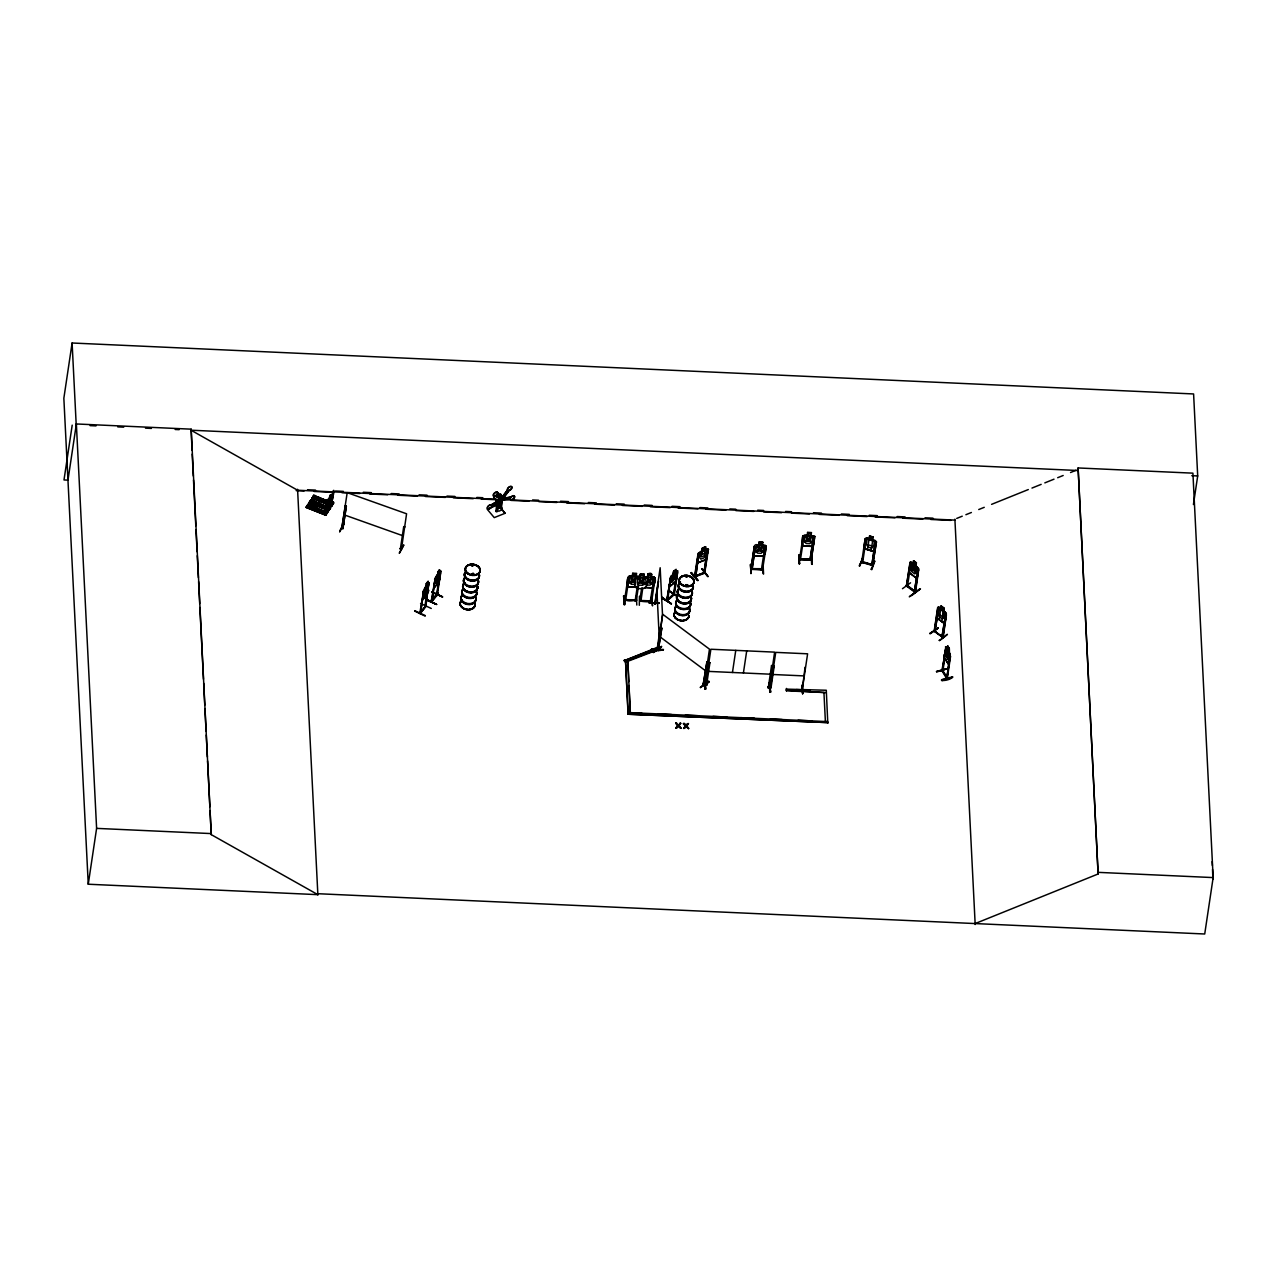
<?xml version="1.0" encoding="UTF-8"?>
<svg xmlns="http://www.w3.org/2000/svg" width="1277" height="1277" viewBox="0 0 1277 1277"><rect width="100%" height="100%" fill="white"/><g stroke="black" fill="none" stroke-linecap="round" stroke-linejoin="round"><path stroke-width="1.5" d="M663.417 649.578C640.463 647.152 655.644 652.978 663.417 649.53M326.465 513.689L327.375 511.375C325.252 511.901 327.806 512.013 327.151 511.965M329.099 509.922L330.2 507.56M333.377 494.422L331.733 502.883L332.85 503.33M314.621 508.198L315.403 509.3M316.185 508.645L315.196 508.15M317.334 503.968L318.739 504.686M318.931 503.808L318.883 504.734M941.835 670.712L942.857 671.383L944.693 658.437M947.247 678.614L941.995 669.802L942.522 670.936M942.793 671.303L942.059 669.882M327.838 502.308L326.242 511.949M326.289 511.822L327.167 511.822M330.057 507.512L328.955 507.049L330.472 498.94M330.041 508.469L330.28 506.857L329.881 507.783L328.987 506.873M331.493 497.344L330.935 504.271L332.579 502.691M332.004 505.405L333.185 502.34M424.858 607.054L426.007 605.665L425.305 606.399M439.671 573.309L440.549 572.83L436.67 595.673L437.468 594.14L431.147 601.834L435.074 579.04L432.121 601.419L432.312 600.445M510.066 498.732L501.749 499.85L510.225 499.179A2.666 1.453 -40.1 0 0 513.051 499.307A2.666 1.453 -40.1 0 0 514.503 496.194A2.666 1.453 -40.1 0 0 511.183 497.152L501.302 498.301L507.56 490.081M657.495 649.961L658.23 650.44L661.821 628.14L661.023 627.55L658.054 650.44L662.476 614.093L660.161 567.738L654.814 604.101L655.324 603.398M657.495 649.115C660.704 650.695 655.548 647.694 657.783 648.157M657.447 649.993L662.747 614.317L709.469 649.147L704.25 684.759L703.292 684.153L706.947 661.789L707.745 662.38L704.521 684.552L703.244 684.089L703.835 683.035L704.281 683.881M934.205 631.205L942.873 637.542L946.401 613.79M935.227 631.492L934.732 630.104L934.604 630.918M942.761 637.542L941.915 636.936L945.571 614.572L946.369 615.163L943.144 637.335L934.429 630.902L937.877 607.485L938.866 607.198C940.734 606.479 948.651 616.344 945.395 612.194M942.027 636.984C945.14 635.467 938.372 636.281 935.115 631.189M906.526 585.121L907.388 586.654L906.878 584.898M915.481 591.379L914.412 591.123M876.437 541.975L872.829 539.772L874.394 541.384L873.628 546.46L871.441 548.072L867.945 547.019L866.397 544.273L867.163 539.197L869.158 538.862M325.683 505.676L325.954 506.554M325.874 511.917L324.965 513.242M328.029 501.957L327.439 499.483M327.886 501.893L327.487 504.176M328.556 501.574L329.658 496.737L328.748 501.909M331.605 497.12L332.706 491.645M331.701 502.883L333.664 493.273M333.824 490.384L333.808 492.635M328.716 501.973L327.87 508.725L329.115 507.033L328.029 508.789L328.588 501.861M332.419 494.263L330.775 504.207L331.828 502.515M654.893 604.069L654.893 602.409L655.324 603.239M657.751 648.764L657.655 647.982M472.825 565.583L471.804 565.567L473.033 565.855M472.666 574.826L472.554 573.437L473.575 574.075M473.113 573.341L473.272 574.65M474.022 574.442L473.304 573.405L473.512 574.474M686.818 577.044L685.829 576.358L686.978 576.837M686.036 576.294L686.531 577.012M686.084 585.377L687.361 585.872M686.02 584.802L686.834 585.584M1193.42 504.543L1197.698 475.954L1193.596 393.954L72.103 343.002L63.85 398.264L88.257 884.227L318.021 894.666L317.973 893.708M72.198 425.145L63.994 479.96L68.032 480.136M67.952 480.264L76.365 423.964L191.167 429.168L211.248 834.631L317.861 894.65L317.813 893.708L1204.722 933.998L1213.15 877.586L1192.91 473.16L1078.107 467.957L1098.108 873.979L975.133 923.574M88.257 884.227L96.605 828.374L76.365 423.964M191.167 429.168L192.013 450.127M306.209 507.416L325.922 515.238L306.161 507.464L307.98 504.335C313.041 504.255 305.203 511.039 309.976 505.117M307.98 504.335L307.454 505.421L327.199 513.21L327.806 511.343L325.811 510.561L324.039 514.04L324.31 512.875L326.641 513.753L327.199 511.311L326.96 512.923M309.257 502.34L329.147 510.225L309.226 502.611L310.886 499.818C315.946 499.738 308.124 506.506 312.881 500.6M309.688 508.166L311.317 505.644L313.296 506.634M330.472 507.783L328.588 506.235L330.711 506.825L330.408 508.198L310.886 499.818M312.242 498.03L313.791 495.3C318.851 495.221 311.029 501.989 315.786 496.083M311.7 508.964L313.312 506.442M313.312 496.338L313.791 495.3M312.594 503.649L314.222 501.127L316.201 502.116M313.472 509.667L315.1 507.145L317.063 508.134M314.605 504.447L316.233 501.925M315.483 499.323L317.127 496.609L319.106 497.599M315.483 510.465L317.095 507.927M316.377 505.149L318.005 502.627L319.984 503.601M317.51 499.93L319.138 497.407M318.388 505.931L320 503.409M319.282 500.632L320.878 498.301M321.293 501.414L322.889 499.084M325.667 511.518L325.811 510.561M329.211 507.368L330.105 506.793L329.546 509.236L327.215 508.358L326.944 509.523L328.572 507.001M328.476 507.001L328.716 506.043M330.791 498.397L330.2 495.221M330.456 497.04L330.344 494.965M329.227 509.156L328.812 510.736L309.066 502.946L309.513 502.164M332.659 502.867L332.451 504.718L330.12 503.84L329.849 505.006L331.621 501.51L333.616 502.308L333.01 504.176L315.068 497.088M331.717 506.219L332.77 503.888M332.946 503.952L333.01 502.276L332.259 502.851M343.433 523.873L339.746 531.44M346.354 506.171L342.906 528.614L346.354 506.171L345.349 505.804L341.789 528.199L347.2 492.651L406.581 513.785L401.393 549.365C399.621 547.083 402.846 549.078 400.355 549.062L403.724 526.603L404.729 526.954L403.724 526.603M399.318 553.133L403.755 544.944M400.148 548.934L401.537 548.248L400.228 548.36M414.674 611.092L425.113 616.073M420.548 603.462L431.275 608.459M420.851 612.274L419.846 612.625L420.708 612.928L423.645 590.644L419.766 613.487L426.055 605.745M420.356 613.551L423.836 589.735L425.864 586.462L424.762 594.667L427.795 589.128M425.975 586.51L426.215 583.733L428.114 581.37L424.89 607.102M428.625 585.089L428.769 584.259L425.433 607.15M431.897 592.32L442.688 596.854L432.185 591.889M431.993 591.842L442.465 597.093M435.249 578.13L431.546 602.042L437.277 594.986M439.208 577.523L436.175 583.078L436.303 576.996L439.527 569.765L436.782 595.593M439.049 572.655L439.527 569.765L437.628 572.128M500.313 499.658L501.606 498.094L500.313 499.658L495.763 495.556L493.545 496.625L496.705 501.063L503.537 498.349M496.194 496.146L496.498 494.183M496.705 501.063L493.545 496.625M500.345 495.221L501.047 498.365L500.345 495.221L498.126 496.115L499.115 497.296L496.945 511.662L495.795 511.407L497.519 499.961M498.126 496.115L498.828 499.259M496.945 511.662L498.381 502.132M498.716 493.289L499.419 496.434L498.429 495.253M501.398 507.272L502.084 499.546L501.222 507.065A2.666 1.453 -40.1 0 1 501.398 509.603A2.666 1.453 -40.1 0 1 497.982 510.96A2.666 1.453 -40.1 0 1 498.988 507.943L500.408 500.217L501.43 500.089M499.163 508.166L500.408 500.217M501.111 500.807L501.254 499.882M505.117 513.274L498.078 504.782L487.191 509.236L494.247 517.616L505.117 513.274L498.062 504.894M624.182 595.864C624.038 616.807 626.289 594.523 623.575 595.944L624.756 604.213M627.917 578.066L629.018 578.417L627.917 578.066L624.501 600.477C626.209 601.69 626.512 598.338 624.613 599.36M624.852 599.28C627.933 603.111 638.803 598.322 636.441 600.653M625.586 600.605L628.986 578.114M634.877 584.403L631.221 584.259L629.577 582.009L630.343 576.933L632.434 576.103L632.833 573.293M643.656 577.124L645.476 578.114L644.725 583.19L642.427 585.281L638.771 585.121L637.143 582.855L637.893 577.779L640 576.965L635.818 577.651C633.184 587.053 634.43 589.878 644.741 588.218L646.481 585.584L647.455 577.715L651.11 577.874L650.36 582.95L646.705 582.791M634.861 585.042L635.962 577.156L632.307 577.012L631.54 582.089L635.196 582.232M637.925 577.236L636.09 576.246L636.648 573.357L632.722 573.197L632.323 575.911M624.214 660.688L658.102 647.072L659.235 649.275L625.459 662.204L624.214 660.688L656.218 648.445M624.325 659.986L625.554 661.502L628.061 714.226L827.895 722.606L628.061 714.226M638.516 585.92L636.217 601.036L635.132 600.908L635.467 599.759M635.132 600.908L637.431 585.872M636.329 596.04L636.808 605.043M639.889 576.965L640.288 574.139L644.215 574.411L640.288 574.139M640 577.06L640.4 574.331M628.156 713.54L625.554 661.502L627.885 661.614L628.747 681.663M639.458 596.231L639.314 605.298M641.692 587.995L639.665 601.18L650.344 600.749M643.656 577.22L644.055 574.411M644.199 574.315L643.8 577.14L647.583 578.273L646.274 577.236L635.818 577.651M642.778 588.043L640.91 601.307M644.965 587.564L652.339 587.947C653.904 585.217 657.352 579.215 653.92 576.885C648.716 578.385 654.654 571.154 647.87 573.9L647.471 576.725L643.416 577.523M627.981 712.534L827.719 721.617L825.389 721.505L823.936 692.533M651.653 574.155L651.254 576.965L653.074 577.954L652.324 583.03L650.025 585.121L646.37 584.978M659.108 603.367L649.067 602.952L659.108 602.904M653.696 579.215L654.782 579.566L653.696 579.215L650.28 601.627L650.504 600.445L651.589 601.371M651.35 597.173L652.515 605.905L652.004 597.205M655.165 577.906L651.605 601.675M654.893 604.165L658.565 581.195M655.468 603.255L655.309 604.181L658.278 583.126M661.534 646.785L652.962 652.228L661.598 646.338L658.932 648.652M662.125 597.301L661.63 598.099M657.112 648.86L657.08 649.674L660.417 626.752M658.054 650.44L658.341 649.706M658.23 650.44L661.821 628.14M673.266 594.539L666.578 600.685L673.873 593.677M666.77 599.807L667.743 600.27L670.633 577.938L666.626 600.493M677.273 570.691L670.569 577.028L666.961 600.908L670.744 577.06M677.289 596.551L669.595 591.028L677.704 596.199M673.25 574.075L673.554 571.282L676.108 569.303L675.916 577.14L672.101 582.248L671.207 581.099L673.665 571.346M676.555 572.942L677.56 572.591L673.586 595.258L675.182 582.152M673.586 594.747L674.128 593.613L673.761 595.258M677.879 570.867L674.336 594.635M691.368 572.798C711.129 596.247 677.129 557.746 697.88 580.205M698.008 559.661L695.726 576.629L698.838 554.138L697.928 554.489L694.512 576.629L704.617 572.719L707.809 550.642L703.771 573.453L704.728 571.904M705.175 549.764L705.638 546.827L705.112 549.669L706.708 550.036L705.942 555.112L703.962 557.921L700.85 559.103L699.509 557.57L702.414 548.136L705.638 546.827L702.318 548.088L701.967 550.898L698.439 553.053L694.8 576.933L694.864 576.103M705.303 549.621L707.458 548.807L698.503 553.149L697.338 560.348L698.056 562.774L705.862 559.789L708.416 549.238L704.696 573.15L694.991 576.869M695.358 576.198L695.981 575.672M678.247 726.326L680.833 728.289L678.31 725.879L675.852 728.066L677.752 725.847L675.756 723.005L678.247 725.384M675.852 728.066L677.816 725.384L675.756 723.005M676.714 723.053L675.693 723.468M676.762 728.098L678.31 725.879M680.833 728.289L678.741 725.863L680.673 723.229L678.31 724.921M679.763 723.197L680.673 723.229M706.069 556.533L703.962 573.373M704.569 571.936L703.835 572.607M683.45 723.82L684.472 723.405L686.068 725.272L683.45 723.82L685.51 726.198L683.61 728.417L686.068 726.23L688.59 728.64L685.988 726.693M683.61 728.417L685.573 725.751L683.514 723.357M684.52 728.449L686.068 726.23M708.001 576.278L702.031 568.696M688.59 728.64L686.499 726.214L688.431 723.58L686.068 725.272M686.004 725.735L687.505 723.548M686.499 726.214L688.431 723.58M700.434 687.537C711.864 676.794 712.247 682.365 700.434 687.106M703.26 684.041L706.947 661.789M771.531 665.525L772.633 665.876L771.531 665.525L768.259 688.016L769.424 688.032L774.628 652.132L710.874 649.243L705.463 685.079L705.798 683.897L706.788 685.126L705.447 684.775M705.048 689.229L704.601 680.497L705.702 688.83M706.612 684.791L709.948 662.715L708.863 662.667L709.948 662.715M708.496 681.295L708.927 682.11M732.455 672.484L735.76 650.376M750.477 564.705L750.972 573.517L750.605 564.37M754.18 546.923L750.892 569.414L752.089 569.382L755.282 547.274L754.18 546.923L755.282 547.274M755.266 546.971L752.089 569.079M758.698 544.976L759.097 542.15L762.912 542.246L762.369 545.135L764.189 546.141L763.423 551.217L761.14 553.292L757.484 553.133L755.84 550.866L756.607 545.79L758.698 544.976L758.985 542.055L762.912 542.342M743.406 672.979L746.71 650.871M750.892 568.52C752.281 569.159 766.184 567.882 761.395 569.813L764.811 547.402L765.897 547.753L764.811 547.402M762.672 565.328L763.071 573.612M766.28 546.189L762.481 569.941L750.892 569.334L754.515 545.582L755.904 544.656L765.051 545.167L766.28 546.189L765.194 553.5L763.438 556.149L754.228 555.718L753.43 552.957M769.552 686.882L768.227 686.818L768.371 687.984M769.313 683.035L770.366 692.214L769.839 683.466M774.261 665.812L771.005 687.888M769.361 683.434L770.669 691.942M813.401 537.729L809.985 560.14L813.401 537.729L814.471 537.777L811.246 560.252L799.482 559.741L803.105 535.909L807.287 535.207M803.233 535.941C800.775 536.803 803.552 550.914 802.148 543.188M799.562 563.843L799.179 554.697L798.907 563.827L799.641 563.396M803.856 537.298L802.77 537.25L803.856 537.298L800.44 559.789L799.705 558.512M807.575 532.397L807.287 535.302L805.196 536.117L804.446 541.193L806.074 543.459L809.73 543.635L812.012 541.544L812.779 536.468L810.959 535.462L811.502 532.573L807.575 532.493M827.799 723.309L826.283 690.25L786.345 689.133L786.424 690.825L824.272 692.549M786.424 690.825L786.44 688.447M811.087 555.703L812.188 564.418L811.214 555.256M811.182 560.188L814.87 536.42L810.943 535.382M771.085 687.457L770.398 688.255L775.73 652.371L807.607 653.808L802.243 689.74L802.132 685.158L802.658 693.778M805.053 667.232L802.291 689.692M802.132 685.158L802.674 693.395M826.267 692.645L786.52 690.139M862.725 557.841L859.788 565.615M873.644 551.488L875.336 549.174L873.66 551.6L864.816 548.95L864.082 545.87L865.327 538.559M865.918 540.442L865.008 539.868L866.029 540.171L862.629 562.63M862.725 562.598L862.821 562.024M867.53 549.764L869.493 535.925L873.245 537.058L871.09 550.818M875.032 543.156L876.182 543.188L875.032 543.156L871.808 565.392L874.33 548.408M871.169 569.478L874.809 561.002L871.808 569.67L871.233 569.015M876.437 541.863L872.606 565.615L876.437 541.863L875.256 540.506L866.492 537.984L865.152 538.591L861.656 562.375L872.766 565.567M902.472 588.697L910.549 582.807M910.198 562.375L906.431 586.047L915.162 592.448L918.626 568.648L915.88 565.599L916.407 562.87L913.534 560.715L913.119 563.668L911.539 563.508L910.788 568.584L911.89 571.825L914.571 573.82L916.343 572.719L917.094 567.642L915.992 565.583M907.388 585.84L906.973 584.93L915.465 592.209L918.658 570.069L917.876 569.494L914.284 591.921L916.774 576.853M907.388 586.654L910.884 564.274M913.614 560.89L913.199 563.604L910.006 562.327L906.415 585.92M919.504 589.096C888.888 612.082 939.617 574.315 911.714 595.545M907.755 585.872L915.306 592.081M916.104 577.89L917.445 575.975L918.53 568.712L911.108 562.167M930.151 633.839L938.244 628.045L930.199 633.376M935.323 631.556L934.157 631.237L937.685 607.437L938.834 607.086M938.531 609.384L934.924 631.764L937.972 613.072M939.138 619.664L941.213 605.825L940.878 608.698L939.218 608.602L938.467 613.678L939.569 616.919L942.25 618.93L944.022 617.829L944.772 612.737L943.48 610.773L943.879 608.044M938.244 628.045L929.72 633.456M941.867 621.691L944.086 607.964L941.117 605.889M936.648 671.973L947.566 668.669L936.664 671.494M941.995 637.015L944.741 620.095M942.602 637.462L942.873 636.728M945.251 621.292L946.209 613.822M941.867 670.808L946.193 646.992M942.218 671.367L944.23 657.687M944.788 654L945.618 648.477L942.442 671.51M952.578 676.89C949.306 682.221 929.193 681.152 952.61 676.986M942.809 671.415L942.442 669.707M947.71 645.986L945.507 653.553L947.534 659.602L948.683 658.772L949.449 653.696L949.354 648.684L947.71 645.986L947.311 648.7M948.955 651.398L950.327 655.101L946.896 678.837L949.689 655.899L950.519 656.538L947.279 678.726L946.512 677.289M946.672 678.694L948.971 663.162M949.194 662.3L950.264 655.037L946.081 647.024M1098.108 873.979L1078.107 467.957M694.736 575.783L695.949 575.895M704.84 572.256L694.688 576.518M326.816 500.983L325.938 505.197M500.855 500.504L491.613 506.315A2.666 1.453 -40.1 0 1 488.405 508.837A2.666 1.453 -40.1 0 1 487.75 506.57A2.666 1.453 -40.1 0 1 491.182 504.83L500.536 499.387L491.358 504.942A2.666 1.453 -40.1 0 0 487.926 506.793A2.666 1.453 -40.1 0 0 488.58 509.06A2.666 1.453 -40.1 0 0 491.789 506.522L500.855 500.504L500.536 499.387M325.97 504.527L325.108 513.306L326.194 511.63M329.865 496.53L330.344 495.284M330.615 499.004L330.599 497.104M427.412 593.566C433.988 580.221 414.69 612.689 427.268 593.486M495.795 511.407L497.2 510.848M437.596 577.156L439.575 572.75L437.899 577.284L438.681 578.944L438.091 579.662L437.436 578.337L435.409 583.014L437.117 578.242C435.361 576.486 437.468 575.161 437.788 576.821M425.8 599.871L436.606 604.42L426.151 599.121M425.241 615.594L414.77 610.661M703.372 683.275L704.138 684.759M673.905 576.342L676.235 572.224L674.224 576.645C676.746 577.699 674.16 580.907 673.649 577.635L671.127 581.993L673.218 577.475L672.149 575.656L674.001 576.262M669.579 584.387L669.93 586.462L675.661 581.642L676.89 578.226M306.4 507.129L326.034 514.966M310.519 500.488L330.12 508.677L310.519 500.488L330.663 507.831L328.955 510.305L309.194 502.659L310.854 500.009M312.45 497.519L311.987 498.429L331.749 506.171L312.163 497.822L332.275 505.341L312.546 497.535L332.243 505.389M325.906 515.254L326.305 513.673L324.31 512.875M661.646 598.083L671.415 603.813L662.109 597.317M327.439 499.802L326.337 503.936M321.197 500.408L321.836 499.291M437.341 574.905L435.186 578.178M432.264 600.557C425.736 604.085 449.185 582.009 431.945 600.27M432.153 601.371L431.371 601.004M859.166 565.855L863.332 557.602M859.74 566.094L862.661 557.873M872.877 564.769L872.127 564.131M866.508 537.968L869.046 538.734M864.082 545.87L864.832 548.918M873.197 537.138L869.573 536.132M770.302 692.342L769.792 683.69M327.311 512.923L307.581 505.149L327.231 513.162M310.71 500.361L330.344 508.326M333.265 503.776L313.615 495.843M313.711 495.62L333.568 503.314L331.876 505.804M313.807 495.556L312.147 498.014M327.63 512.444L326.05 514.823L306.352 506.857M329.258 509.954L309.609 502.132M327.151 500.025L328.013 499.419M698.056 562.534L705.702 559.613L707.394 556.628M473.623 574.059L472.123 573.852M947.422 653.249C948.125 651.573 951.078 653.329 947.885 654.718L948.524 659.65L947.47 654.75C946.161 657.767 944.453 653.76 947.215 653.569L946.64 648.78L947.518 653.329M949.306 662.268L948.268 664.184L944.405 657.847L944.31 654.303L944.533 657.815L948.364 663.992M691.416 572.495L697.833 580.269M345.349 505.804L346.195 506.426M339.682 531.455L343.976 523.666M339.698 531.902L343.369 523.905M341.981 528.263L342.843 528.55M399.43 553.085L403.724 545.311M670.664 577.092L671.494 575.4M333.409 490.512L332.579 492.22M326.146 514.87L306.32 507.049L308.028 504.527L327.758 512.348M330.12 503.84L332.004 504.83M331.621 501.51L333.616 502.308M327.806 511.343L325.683 510.752M759.975 548.312L757.117 545.678L759.113 548.902L756.064 552.015L759.847 549.525L762.832 552.334L760.725 548.982L763.678 545.981L760.166 548.28M645.029 587.468L652.244 587.771L653.952 585.185M763.359 555.958L765.067 553.388M811.949 546.285L802.93 545.87L812.028 546.476L813.784 543.826M495.939 495.779L495.636 495.955A2.666 1.453 -40.1 0 1 493.465 494.965A2.666 1.453 -40.1 0 1 496.482 492.204A2.666 1.453 -40.1 0 1 497.599 494.151L497.423 493.928A2.666 1.453 -40.1 0 0 496.306 491.996A2.666 1.453 -40.1 0 0 493.289 494.758A2.666 1.453 -40.1 0 0 495.46 495.731L497.2 497.328L497.487 495.364L499.722 494.47M917.54 575.911L916.152 578.018L909.4 572.99L908.921 569.622M943.783 622.984L945.219 621.005M936.695 614.668L937.063 618.116L943.863 623.176L945.219 621.149M624.485 600.174L636.185 600.557M635.116 600.605L635.371 600.19M706.867 684.376L705.574 684.28M769.536 687.218L768.275 687.17M750.876 568.217L752.185 568.808M762.704 569.558L751.004 568.951M799.338 559.358L811.294 559.901M501.302 498.301L507.432 489.937A2.666 1.453 -40.1 0 1 509.315 486.808A2.666 1.453 -40.1 0 1 511.822 487.367A2.666 1.453 -40.1 0 1 509.076 490.304L501.925 500.057A2.331 1.261 -40.1 0 1 499.291 500.376A2.331 1.261 -40.1 0 1 500.712 497.743A2.331 1.261 -40.1 0 1 503.106 497.807M501.478 498.525L502.707 498.796L509.252 490.512A2.666 1.453 -40.1 0 0 512.013 487.575A2.666 1.453 -40.1 0 0 509.491 487.016A2.666 1.453 -40.1 0 0 507.607 490.16M624.086 604.628L623.639 595.896M705.175 680.162L705.702 689.277M705.112 689.197L705.127 680.465M799.466 563.764L798.971 555.096M427.763 582.44L426.486 584.754L427.635 583.35M424.65 588.17L429.04 582.615L427.619 584.259L428.114 581.37L426.215 583.733M439.176 570.835L437.915 573.165L439.049 571.745M424.012 590.82L423.134 591.299M439.24 572.543L440.98 571.154L437.309 594.874M436.048 576.502L440.916 571.266M435.425 579.215L434.547 579.694M438.809 581.929C427.731 594.859 439.974 582.807 439.895 578.449M425.496 605.521L425.895 606.479M420.484 612.114L425.337 606.687L420.42 612.721M420.309 613.535L425.832 606.543L428.88 582.695M502.707 498.796L510.992 496.945A2.666 1.453 -40.1 0 1 514.328 495.987A2.666 1.453 -40.1 0 1 512.859 499.084A2.666 1.453 -40.1 0 1 510.05 498.956M678.741 725.863L680.593 723.692M645.061 583.605L647.998 580.732M634.461 580.109L637.415 577.076L633.711 579.439L630.854 576.821L632.833 580.013L629.769 583.046L631.077 583.19L633.584 580.652L635.276 583.286M472.809 565.248L472.155 565.998M472.075 565.791L472.713 565.136M635.355 599.807L624.629 599.663M640.942 600.461C636.217 602.329 668.063 601.275 640.862 600.509M651.733 600.86L650.663 600.908M706.628 685.158L705.702 685.142M761.619 568.632L761.395 569.813M799.466 559.358L800.424 559.31M811.438 559.39L800.567 558.991M670.952 578.146L669.946 578.513M669.834 586.398L675.661 581.642M667.105 600.797L674.256 594.699M914.029 567.946C915.817 564.801 918.738 568.345 914.555 569.047L916.024 573.596L913.901 569.191C911.986 572.511 909.176 568.872 913.374 568.137L912.049 563.7L913.981 567.579M653.441 652.595L657.863 649.69M707.745 662.38L706.66 661.997M700.466 687.585L708.512 681.679M946.369 615.163L945.283 614.78M939.09 640.368C941.819 639.937 956.09 626.768 939.457 640.687M916.407 562.87L913.518 560.938M918.658 570.069L917.588 569.686M914.555 590.948L906.75 585.712M937.079 618.1L943.831 623.128M627.965 586.861L637.175 587.149L627.965 586.861C627.119 583.525 626.209 577.667 629.641 575.799L632.434 576.007M628.38 576.853L629.641 575.895M643.528 577.571L653.936 576.981L655.181 578.002M803.105 536.005L804.542 535.079L814.87 536.42M861.576 561.944L872.75 564.769M320.607 499.052L320.272 499.93M342.044 527.066L343.098 527.337L342.204 527.098M471.867 574.235L473.687 574.666M685.925 584.627L687.936 585.313M770.526 692.342L769.839 683.642M669.563 591.363L677.401 596.407M956.728 518.414L962.235 516.195M965.891 514.711L971.398 512.492M978.741 509.539L984.248 507.32M991.591 504.351L1028.304 489.554M1031.976 488.069L1041.154 484.366M1044.825 482.882L1054.004 479.178M1057.675 477.71L1063.182 475.491M1070.525 472.522L1076.032 470.303M499.115 497.296L501.35 496.402M496.801 500.488L500.201 499.131M500.584 500.44L502.26 499.77M871.904 564.961L873.005 565.328L861.704 561.976L862.885 561.401M645.492 577.635L647.599 576.821L647.998 573.996L651.653 574.251M699.062 554.41L697.928 554.489M702.079 568.744L707.937 576.741L701.664 568.84M695.726 575.624L703.803 572.846M698.12 555.703L708.112 551.919M625.554 661.502L659.331 648.588M341.885 527.337L343.13 527.784M400.419 548.711L401.329 548.982M910.102 562.439L911.187 562.103M949.354 648.684L947.598 646.018M950.519 656.538L949.689 655.899M941.66 680.21L952.562 677.289L941.931 680.641M473.48 574.778L472.235 574.155M945.395 647.008L947.342 648.892M641.086 600.126L639.889 600.797M768.291 686.771C771.707 687.265 766.008 688.048 769.392 687.633M321.437 500.233L320.24 499.451L321.453 499.195M687.106 585.935L685.877 585.52M935.163 630.966L934.317 630.407M915.178 591.65L915.082 592.384M645.539 583.956L648.748 581.37L651.733 584.148L649.61 580.812L652.579 577.89L648.86 580.157L647.247 577.667L646.018 577.811M636.09 576.15L640.016 577.284L638.771 576.262M629.689 575.991L638.708 576.358M625.906 599.647L635.196 600.03M651.478 601.675L639.905 601.244M649.083 602.776L659.044 603.191M705.558 684.775L706.772 684.839M90.076 425.624L96.014 425.895M117.771 426.885L123.709 427.156M145.482 428.146L151.42 428.418M175.172 429.487L179.131 429.663M1077.916 470.511L191.007 430.205L297.621 490.24L496.801 499.291M1191.808 475.683L1197.698 475.954M307.534 489.745L315.499 490.097M335.42 491.007L343.385 491.374M363.306 492.268L371.272 492.635M391.177 493.545L399.158 493.896M419.064 494.806L427.045 495.173M446.95 496.083L454.931 496.434M476.832 497.439L482.818 497.711M504.718 498.7L510.704 498.972M532.605 499.961L538.591 500.233M560.491 501.238L568.457 501.59M588.378 502.5L596.343 502.867M616.264 503.761L624.23 504.128M644.151 505.038L652.116 505.405M672.037 506.299L680.002 506.666M699.924 507.576L707.889 507.927M729.805 508.932L735.775 509.204M757.692 510.193L763.662 510.465M785.578 511.454L791.548 511.726M813.465 512.731L821.43 513.099M841.351 513.992L849.317 514.36M869.238 515.269L877.203 515.621M897.124 516.531L905.09 516.898M925.011 517.792L932.976 518.159M502.771 499.562L954.925 520.106M296.152 490.639L304.102 490.991M314.062 491.453L331.956 492.268M341.917 492.714L359.811 493.529M369.755 493.976L387.665 494.79M397.61 495.237L417.515 496.146M425.464 496.514L445.37 497.407M453.319 497.775L473.224 498.684M481.174 499.036L495.109 499.674M511.023 500.392L528.917 501.207M538.878 501.669L556.772 502.484M566.717 502.93L584.627 503.745M594.571 504.192L614.476 505.101M622.426 505.453L642.331 506.362M650.28 506.73L670.17 507.623M678.135 507.991L698.024 508.9M705.989 509.252L725.879 510.162M735.823 510.608L753.733 511.423M763.678 511.885L781.588 512.7M791.532 513.146L809.442 513.961M819.387 514.408L839.292 515.317M847.242 515.669L867.131 516.578M875.096 516.946L894.985 517.839M902.951 518.207L922.84 519.116M930.805 519.468L950.695 520.377M807.702 532.589L811.358 532.748M813.417 538.032L814.471 537.777M754.228 555.718L763.438 556.149M811.422 559.087L799.737 558.911M811.166 559.805L810.241 560.188M761.459 568.935L751.052 568.552M707.57 671.351L771.324 674.24M772.425 674.479L804.302 675.916M796.305 689.596L810.241 690.218M629.96 712.63L641.82 713.157M657.639 713.891L671.479 714.513M685.334 715.136L699.173 715.774M713.013 716.397L726.852 717.035M740.692 717.658L754.547 718.281M770.366 718.999L782.226 719.542M798.045 720.26L811.901 720.898M687.441 724.011L688.351 724.043M675.932 727.603L676.842 727.635M683.69 727.954L684.584 727.986M1098.348 872.367L1213.15 877.586M96.605 828.374L211.407 833.594M946.832 677.018L947.438 677.816L942.905 670.84M313.424 495.971L333.361 503.633M307.613 505.006L327.439 512.811M401.409 548.599L401.281 549.397M640.846 600.94L641.07 600.669M799.53 559.693L799.61 558.847M342.204 527.88L343.034 528.231M946.991 677.161L946.321 678.119M862.933 561.736L871.952 564.53M862.598 561.752L861.672 561.513M869.03 539.772L872.526 540.825M868.264 544.848L871.76 545.902M864.976 548.775L873.58 551.361M686.563 576.534L685.797 576.677M686.962 584.611L687.808 585.01M811.645 564.322L811.15 555.24M763.119 565.344L763.582 574.043M341.789 528.199L342.89 528.534M343.896 514.759L403.277 535.893M327.997 499.626L327.981 501.685M313.743 495.476L333.568 503.314M327.088 508.565L329.099 509.347M655.372 602.409L655.309 604.085M434.1 585.473L434.388 587.5M707.314 548.823L708.48 549.318M317.829 504.846L317.414 503.808L318.915 503.952M909.575 572.894L916.184 577.827M940.654 609.672L943.336 611.667L942.586 616.743L939.904 614.748M659.443 636.425L706.165 671.255M497.232 494.199L501.781 498.317M686.563 725.751L688.654 728.177M678.805 725.4L680.896 727.826M503.617 497.775L500.361 493.912L502.452 497.056M657.99 647.758L659.235 649.275M947.215 668.669L936.392 671.494M946.848 678.741L941.931 670.792M769.792 692.07L769.249 683.019M627.294 584.004L628.076 586.782M669.563 584.243L669.93 586.462M423.038 598.945L422.863 597.029L422.974 599.105M802.451 691.065L802.595 693.858M954.893 519.148L975.181 924.516M750.525 564.402L750.972 573.517M656.857 589.846L659.171 636.201M627.885 661.614L630.295 712.646L628.938 685.541M297.573 489.283L317.861 894.65M192.204 454.117L193.306 476.034M193.497 480.008L195.796 525.837M196.004 529.827L197.089 551.728M197.296 555.718L198.382 577.635M198.589 581.626L199.691 603.526M199.882 607.517L203.474 679.236M203.666 683.227L204.767 705.127M204.974 709.118L206.06 731.035M206.267 735.025L207.369 756.926M207.56 760.916L209.859 806.729M210.051 810.719L211.248 834.631M72.103 343.002L76.221 425.002M1212.192 861.608L1212.352 865.519M1212.512 869.429L1212.911 879.199M691.128 590.501A7.486 5.363 8.5 0 1 685.095 598.322A7.486 5.363 8.5 0 1 678.247 589.91M691.272 590.118A7.598 5.459 8.5 0 1 685.142 598.051A7.598 5.459 8.5 0 1 678.183 589.511M691.48 598.37A7.47 5.347 8.5 0 1 682.397 603.159A7.47 5.347 8.5 0 1 677.496 595.034M691.527 598.003A7.47 5.347 8.5 0 1 682.445 602.792A7.47 5.347 8.5 0 1 677.544 594.683M691.559 598.163A7.518 5.379 8.5 0 1 682.413 602.983A7.518 5.379 8.5 0 1 677.48 594.811M693.012 585.377A7.598 5.459 8.5 0 1 684.089 591.682A7.598 5.459 8.5 0 1 680.242 582.328M691.272 589.479A7.486 5.363 8.5 0 1 685.238 597.301A7.486 5.363 8.5 0 1 678.39 588.889M692.852 585.744A7.486 5.363 8.5 0 1 686.004 592.225A7.486 5.363 8.5 0 1 678.47 585.089M679.156 583.812A7.486 5.363 8.5 0 1 680.274 582.743M691.32 589.798A7.598 5.459 8.5 0 1 685.19 597.748A7.598 5.459 8.5 0 1 678.231 589.208M693.06 585.058A7.598 5.459 8.5 0 1 684.137 591.363A7.598 5.459 8.5 0 1 680.29 582.025M692.996 584.722A7.486 5.363 8.5 0 1 684.217 590.932A7.486 5.363 8.5 0 1 680.433 581.721M688.526 607.884A7.486 5.363 8.5 0 1 682.493 615.706A7.486 5.363 8.5 0 1 675.645 607.309M688.686 607.501A7.598 5.459 8.5 0 1 686.834 614.652A7.598 5.459 8.5 0 1 676.666 613.215A7.598 5.459 8.5 0 1 676.73 605.825M688.878 615.753A7.47 5.347 8.5 0 1 679.795 620.542A7.518 5.379 8.5 0 1 674.847 612.401A7.47 5.347 8.5 0 0 679.795 620.542A7.518 5.379 8.5 0 0 688.926 615.753M688.926 615.418A7.47 5.347 8.5 0 1 679.843 620.207A7.47 5.347 8.5 0 1 674.942 612.082M691.4 598.913A7.47 5.347 8.5 0 1 682.317 603.702A7.47 5.347 8.5 0 1 677.401 595.577M688.957 615.546A7.518 5.379 8.5 0 1 679.811 620.367A7.518 5.379 8.5 0 1 674.879 612.194M691.304 600.014A7.518 5.379 8.5 0 1 681.407 603.175A7.518 5.379 8.5 0 1 677.417 595.274M690.41 602.76A7.598 5.459 8.5 0 1 681.487 609.065A7.598 5.459 8.5 0 1 677.64 599.711M688.686 606.862A7.486 5.363 8.5 0 1 682.636 614.684A7.486 5.363 8.5 0 1 675.788 606.288M690.25 603.127A7.486 5.363 8.5 0 1 683.403 609.608A7.486 5.363 8.5 0 1 675.868 602.473M676.555 601.212A7.486 5.363 8.5 0 1 677.672 600.142M688.734 607.182A7.598 5.459 8.5 0 1 682.588 615.131A7.598 5.459 8.5 0 1 675.629 606.591M690.458 602.441A7.598 5.459 8.5 0 1 683.498 609.033A7.598 5.459 8.5 0 1 675.852 601.786M676.555 600.493A7.598 5.459 8.5 0 1 677.688 599.408M690.394 602.106A7.486 5.363 8.5 0 1 681.615 608.315A7.486 5.363 8.5 0 1 677.832 599.121M478.38 582.168A7.486 5.363 8.5 0 1 469.266 586.957A7.486 5.363 8.5 0 1 464.349 578.832M478.221 580.381A7.598 5.459 8.5 0 1 470.271 586.877A7.598 5.459 8.5 0 1 464.301 578.417M477.343 585.52A7.486 5.363 8.5 0 1 469.521 591.905A7.486 5.363 8.5 0 1 463.647 583.589M477.343 585.648A7.518 5.379 8.5 0 1 468.531 591.889A7.518 5.379 8.5 0 1 464.732 582.647M479.13 574.283A7.598 5.459 8.5 0 1 471.181 580.78A7.598 5.459 8.5 0 1 465.211 572.319M478.221 579.726A7.502 5.379 8.5 0 1 469.425 585.951A7.502 5.379 8.5 0 1 465.626 576.725M478.971 574.65A7.502 5.379 8.5 0 1 471.133 581.051A7.502 5.379 8.5 0 1 465.259 572.719M478.268 580.061A7.598 5.459 8.5 0 1 469.345 586.382A7.598 5.459 8.5 0 1 465.498 577.028M479.178 573.964A7.598 5.459 8.5 0 1 471.229 580.46A7.598 5.459 8.5 0 1 465.259 572.016M479.114 573.628A7.486 5.363 8.5 0 1 471.293 580.013A7.486 5.363 8.5 0 1 465.419 571.697M475.778 599.552A7.486 5.363 8.5 0 1 466.664 604.356A7.486 5.363 8.5 0 1 461.763 596.215M475.619 597.764A7.598 5.459 8.5 0 1 467.669 604.26A7.598 5.459 8.5 0 1 461.699 595.816M477.199 586.414A7.486 5.363 8.5 0 1 468.42 592.624A7.486 5.363 8.5 0 1 464.636 583.429M477.279 586.095A7.518 5.379 8.5 0 1 468.467 592.336A7.518 5.379 8.5 0 1 464.652 583.094M476.529 591.666A7.598 5.459 8.5 0 1 468.579 598.163A7.598 5.459 8.5 0 1 462.609 589.703M475.619 597.109A7.502 5.379 8.5 0 1 467.781 603.526A7.502 5.379 8.5 0 1 461.891 595.178M476.385 592.033A7.502 5.379 8.5 0 1 468.547 598.434A7.502 5.379 8.5 0 1 462.657 590.102M475.667 597.444A7.598 5.459 8.5 0 1 467.717 603.941A7.598 5.459 8.5 0 1 461.747 595.497M476.576 591.347A7.598 5.459 8.5 0 1 468.627 597.844A7.598 5.459 8.5 0 1 462.657 589.399M476.832 592.432A7.486 5.363 8.5 0 1 467.733 597.221A7.486 5.363 8.5 0 1 462.817 589.096M502.994 498.637A2.331 1.261 -40.1 0 1 502.388 499.562M428.146 584.259L426.486 588.889L427.252 590.549L426.662 591.267L426.023 589.942L423.98 594.619L425.704 589.846C424.602 585.872 427.587 590.9 428.146 584.259M651.414 649.498L663.37 650.041L651.43 649.434M946.289 677.959L947.438 677.816L946.385 678.007M425.832 587.42L425.081 592.496L426.853 590.293L427.603 585.217L425.832 587.42M437.261 575.815L436.495 580.891L438.266 578.704L439.017 573.612L437.261 575.815M633.424 573.868L633.296 574.762L635.643 574.858L635.786 573.964L633.424 573.868M639.857 577.858L639.107 582.935L642.762 583.11L643.512 578.034L639.857 577.858M640.99 574.714L640.846 575.624L643.209 575.735L643.337 574.826L640.99 574.714M648.588 574.57L648.445 575.48L650.807 575.576L650.935 574.666L648.588 574.57M673.187 575.001L672.436 580.077L674.703 578.162L675.469 573.086L673.187 575.001M674.064 571.489L673.937 572.383L675.533 570.26L674.064 571.489M701.935 551.856L701.185 556.932L704.281 555.75L705.032 550.674L701.935 551.856M702.957 548.471L702.829 549.381L704.952 547.705L702.957 548.471M758.57 545.886L757.804 550.962L761.475 551.121L762.225 546.045L758.57 545.886M759.687 542.741L759.56 543.635L761.906 543.747L762.05 542.837L759.687 542.741M807.16 536.212L806.394 541.288L810.065 541.448C807.926 535.558 815.971 534.568 809.315 539.325L811.438 542.661L808.437 539.868L804.654 542.358L807.702 539.229L805.707 536.005L808.564 538.655L810.911 536.34L807.16 536.212M808.293 533.068L808.149 533.978L810.496 534.073L810.64 533.179L808.293 533.068M870.132 536.787L869.988 537.681L872.239 538.367L872.367 537.457L870.132 536.787M912.975 564.578L912.225 569.654L914.907 571.649L915.657 566.573L912.975 564.578M913.933 561.752L915.513 563.955L913.933 561.752M941.612 606.862L943.192 609.049L941.612 606.862M947.087 649.817L946.337 654.893L947.869 657.416L948.619 652.339L947.087 649.817M947.837 647.104L948.683 649.626L947.837 647.104M426.103 599.44L436.558 604.42L426.103 599.44M662.013 597.684L671.367 603.798L662.013 597.684M644.199 584.467L642.922 584.499L641.15 581.769L637.367 584.259L640.415 581.147L638.42 577.922L641.277 580.556L644.981 578.21L642.028 581.227L644.199 584.467M762.72 569.063L761.555 569.047L762.848 569.063M681.583 584.259A7.47 5.347 8.5 0 0 693.89 582.408A7.47 5.347 8.5 0 0 684.456 575.384A7.47 5.347 8.5 0 0 681.583 584.259M681.503 584.786A7.47 5.347 8.5 0 0 693.81 582.935A7.47 5.347 8.5 0 0 684.392 575.911A7.47 5.347 8.5 0 0 681.519 584.77A7.47 5.347 8.5 0 0 693.81 582.919A7.47 5.347 8.5 0 0 684.392 575.879A7.47 5.347 8.5 0 0 681.503 584.786M681.519 584.499A7.518 5.379 8.5 0 0 693.906 582.631A7.518 5.379 8.5 0 0 684.424 575.544A7.518 5.379 8.5 0 0 681.535 584.467A7.518 5.379 8.5 0 0 693.906 582.615A7.518 5.379 8.5 0 0 684.424 575.56A7.518 5.379 8.5 0 0 681.519 584.499M468.499 592.065A7.486 5.363 8.5 0 0 477.295 585.856A7.486 5.363 8.5 0 1 468.499 592.097A7.486 5.363 8.5 0 1 464.716 582.903A7.486 5.363 8.5 0 0 468.499 592.065M467.701 573.165A7.486 5.363 8.5 0 0 480.024 571.298A7.486 5.363 8.5 0 0 470.575 564.258A7.518 5.379 8.5 0 0 467.669 573.197A7.518 5.379 8.5 0 0 480.04 571.33A7.518 5.379 8.5 0 0 470.559 564.274A7.486 5.363 8.5 0 0 467.701 573.165M467.621 573.692A7.486 5.363 8.5 0 0 479.944 571.841A7.486 5.363 8.5 0 0 470.495 564.785A7.486 5.363 8.5 0 0 467.621 573.692M467.637 573.389A7.518 5.379 8.5 0 0 480.008 571.521A7.518 5.379 8.5 0 0 470.543 564.466A7.518 5.379 8.5 0 0 467.637 573.389M465.913 609.448A7.486 5.363 8.5 0 0 474.693 603.239A7.518 5.379 8.5 0 1 465.897 609.48A7.518 5.379 8.5 0 1 462.098 600.238A7.486 5.363 8.5 0 0 465.913 609.448A7.518 5.379 8.5 0 0 474.741 603.047A7.486 5.363 8.5 0 1 465.961 609.113A7.486 5.363 8.5 0 1 462.178 599.903A7.518 5.379 8.5 0 0 465.929 609.273M501.382 501.127A2.331 1.261 -40.1 0 0 503.425 498.03A2.331 1.261 -40.1 0 0 500.041 499.403A2.331 1.261 -40.1 0 0 501.382 501.127"/></g></svg>
